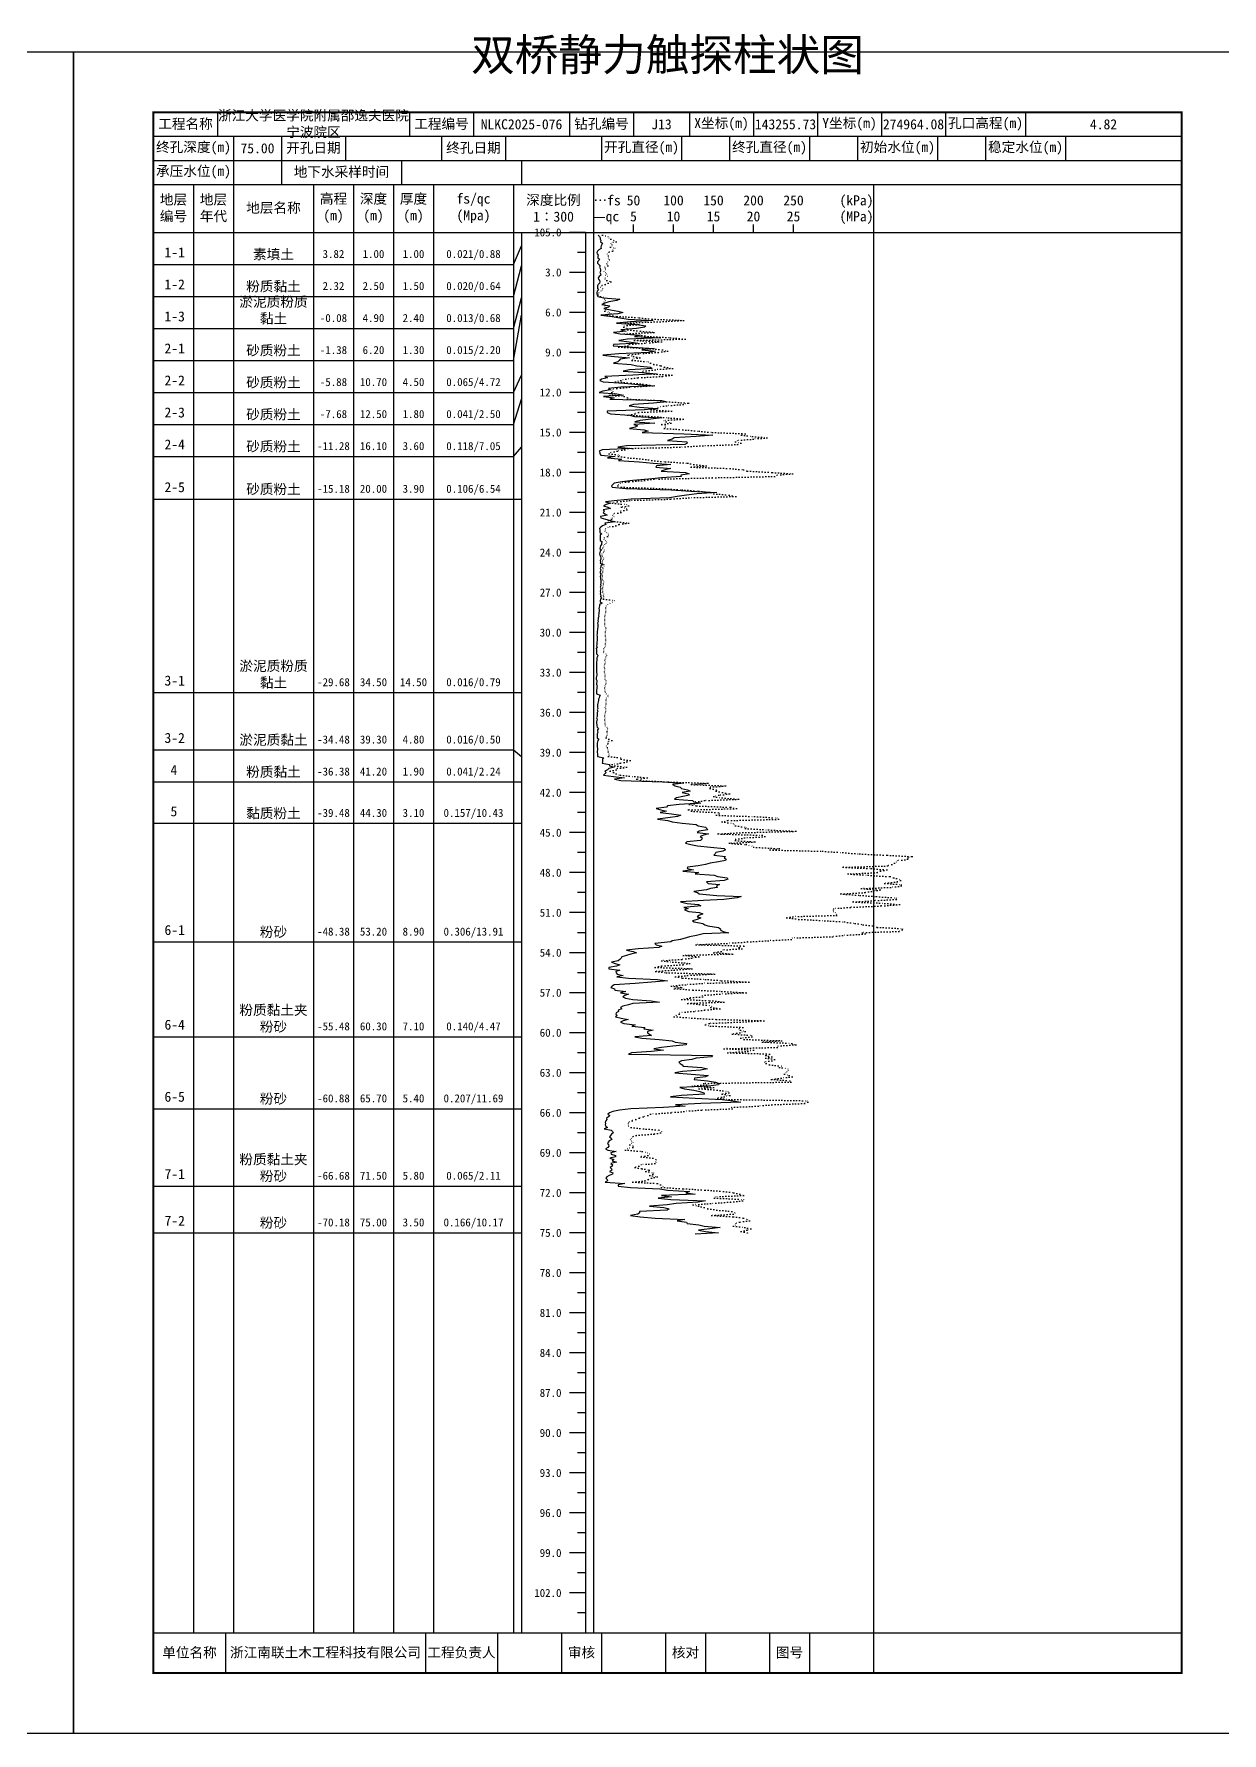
# Model space of a CAD drawing. Extents: x 297 to 65340, y 0 to 425.
# Drawn here: x 3851.1 to 4148.1, y 0 to 424.6 of the extents above; entities that cross this region are included whole.
import ezdxf
from ezdxf.enums import TextEntityAlignment as Align

# ---------------------------------------------------------------- set-up
doc = ezdxf.new("R2010")
doc.units = 0
doc.linetypes.add('DOT', pattern=[6.35, 0, -6.35])
doc.layers.add('FRAME', color=7, linetype='CONTINUOUS')
doc.layers.add('STRATUM', color=7, linetype='CONTINUOUS')
doc.styles.add('ST', font='')
doc.styles.get('ST').set_extended_font_data('SimSun')

msp = doc.modelspace()

# ---------------------------------------------------------------- linework, layer by layer
at = {"layer": 'FRAME', "color": 245, "linetype": 'Continuous'}
for points in [[(3564, 0), (3861, 0), (3861, 420), (3564, 420)], [(3861, 0), (4158, 0), (4158, 420), (3861, 420)]]:
    msp.add_lwpolyline(points, close=True, dxfattribs=at)
at = {"layer": 'FRAME', "linetype": 'Continuous', "const_width": 0.5}
msp.add_lwpolyline([(3881, 15), (4138, 15), (4138, 405), (3881, 405)], close=True, dxfattribs=at)
at = {"layer": 'FRAME', "color": 0, "linetype": 'Continuous'}
for points in [[(3897, 405), (3897, 399)], [(3945, 405), (3945, 399)], [(3961, 405), (3961, 399)], [(3985, 405), (3985, 399)], [(4001, 405), (4001, 399)], [(4015, 405), (4015, 399)], [(4031, 405), (4031, 399)], [(4047, 405), (4047, 399)], [(4063, 405), (4063, 399)], [(4079, 405), (4079, 399)], [(4099, 405), (4099, 399)], [(4138, 405), (4138, 399)], [(3881, 399), (4138, 399)], [(3901, 399), (3901, 393)], [(3913, 399), (3913, 393)], [(3929, 399), (3929, 393)], [(3953, 399), (3953, 393)], [(3969, 399), (3969, 393)], [(3993, 399), (3993, 393)], [(4013, 399), (4013, 393)], [(4025, 399), (4025, 393)], [(4045, 399), (4045, 393)], [(4057, 399), (4057, 393)], [(4077, 399), (4077, 393)], [(4089, 399), (4089, 393)], [(4109, 399), (4109, 393)], [(4138, 399), (4138, 393)], [(3881, 393), (4138, 393)], [(3901, 393), (3901, 387)], [(3913, 393), (3913, 387)], [(3943, 393), (3943, 387)], [(3973, 393), (3973, 387)], [(3881, 387), (4138, 387)], [(3891, 387), (3891, 25)], [(3901, 387), (3901, 25)], [(3921, 387), (3921, 25)], [(3931, 387), (3931, 25)], [(3941, 387), (3941, 25)], [(3951, 387), (3951, 25)], [(3971, 387), (3971, 25)], [(3991, 387), (3991, 25)], [(4061, 387), (4061, 25)], [(3881, 375), (4138, 375)], [(3973, 375), (3973, 25)], [(3989, 375), (3989, 25)], [(4001, 375), (4001, 377)], [(4011, 375), (4011, 377)], [(4021, 375), (4021, 377)], [(4031, 375), (4031, 377)], [(4041, 375), (4041, 377)], [(3881, 25), (4138, 25)], [(3899, 25), (3899, 15)], [(3949, 25), (3949, 15)], [(3967, 25), (3967, 15)], [(3983, 25), (3983, 15)], [(3993, 25), (3993, 15)], [(4009, 25), (4009, 15)], [(4019, 25), (4019, 15)], [(4035, 25), (4035, 15)], [(4045, 25), (4045, 15)], [(4061, 25), (4061, 15)]]:
    msp.add_lwpolyline(points, dxfattribs=at)
at = {"layer": 'STRATUM', "linetype": 'Continuous'}
for points in [[(3989, 375), (3985, 375)], [(3992.18, 374.33), (3992.5, 374), (3992.68, 373.67), (3992.7, 373.33), (3992.8, 373), (3992.74, 372.67), (3993.24, 372.33), (3993.06, 372), (3992.88, 371.67), (3992.84, 371.33), (3992.94, 371), (3992.34, 370.67), (3992.02, 370.33), (3991.86, 370), (3991.92, 369.67), (3992.2, 369.33), (3992.06, 369), (3992.12, 368.67), (3992.54, 368.33), (3992.36, 368), (3991.96, 367.67), (3992.04, 367.33), (3992.36, 367), (3992.68, 366.67), (3992.54, 366.33), (3992.68, 366), (3992.74, 365.67), (3992.76, 365.33), (3992.6, 365), (3992.76, 364.67), (3992.8, 364.33), (3992.42, 364), (3992.14, 363.67), (3992.26, 363.33), (3992.52, 363), (3992.6, 362.67), (3992.52, 362.33), (3992.14, 362), (3992, 361.67), (3991.98, 361.33), (3991.98, 361), (3992.22, 360.67), (3991.92, 360.33), (3991.86, 360), (3991.82, 359.67), (3991.9, 359.33), (3992.1, 359), (3993.52, 358.67), (3997.6, 358.33), (3996.8, 358), (3994.8, 357.67), (3993.86, 357.33), (3993.06, 357), (3995.08, 356.67), (3994.76, 356.33), (3993.62, 356), (3995.24, 355.67), (3997.1, 355.33), (3998.36, 355), (3997.08, 354.67), (3992.8, 354.33), (3995.7, 354), (3997.6, 353.67), (3999.66, 353.33), (4005.88, 353), (4000.22, 352.67), (3996.74, 352.33), (4001.78, 352), (4004.08, 351.67), (4003.76, 351.33), (4001.78, 351), (3997.82, 350.67), (3999.16, 350.33), (3996.02, 350), (3997.68, 349.67), (4002.76, 349.33), (4001.26, 349), (4007.86, 348.67), (3999.52, 348.33), (3997.3, 348), (3999.9, 347.67), (4002.06, 347.33), (3995.98, 347), (3995.92, 346.67), (4000.68, 346.33), (4006.28, 346), (4003.12, 345.67), (4006.46, 345.33), (4004.72, 345), (3997.34, 344.67), (3993.34, 344.33), (3996.22, 344), (3999.96, 343.67), (3997.68, 343.33), (3997.44, 343), (3997.06, 342.67), (3996.04, 342.33), (4000.44, 342), (4001.84, 341.67), (4005.26, 341.33), (4005.64, 341), (4000.02, 340.67), (3998.38, 340.33), (4003.5, 340), (4006.7, 339.67), (4000.8, 339.33), (3993.86, 339), (3994.46, 338.67), (3992.98, 338.33), (3992.58, 338), (3993.42, 337.67), (3998.64, 337.33), (4002.22, 337), (4006.34, 336.67), (3997.82, 336.33), (3994.74, 336), (3995.28, 335.67), (3993.36, 335.33), (3992.38, 335), (3996.82, 334.67), (3998.48, 334.33), (3993.48, 334), (3996.2, 333.67), (3995.08, 333.33), (4008.06, 333), (4009.42, 332.67), (4005.98, 332.33), (4000.96, 332), (3999.94, 331.67), (4002.48, 331.33), (4006.88, 331), (4003.74, 330.67), (3994.4, 330.33), (3994.44, 330), (3995.28, 329.67), (3999.98, 329.33), (4001.26, 329), (4008.06, 328.67), (4005.3, 328.33), (4002.64, 328), (4001.36, 327.67), (4006.3, 327.33), (4001.12, 327), (4002, 326.67), (4001.44, 326.33), (3999.98, 326), (4003.68, 325.67), (4004.64, 325.33), (4003.18, 325), (4013.58, 324.67), (4020.86, 324.33), (4016.68, 324), (4011.14, 323.67), (4010.7, 323.33), (4009.46, 323), (4014.34, 322.67), (4014.42, 322.33), (4013.8, 322), (3999.24, 321.67), (3997.06, 321.33), (4000.56, 321), (3993.16, 320.67), (3992.44, 320.33), (3992.62, 320), (3992.62, 319.67), (3992.82, 319.33), (3996.4, 319), (3994.54, 318.67), (3998.02, 318.33), (3997.22, 318), (4002.42, 317.67), (4005.9, 317.33), (4010.3, 317), (4006.76, 316.67), (4006.6, 316.33), (4010.34, 316), (4008.92, 315.67), (4007.94, 315.33), (4013.98, 315), (4014.92, 314.67), (4012.86, 314.33), (4012.88, 314), (4008.04, 313.67), (4004.76, 313.33), (4000.8, 313), (3998.14, 312.67), (3996.14, 312.33), (3995.86, 312), (3995.5, 311.67), (3995.66, 311.33), (3999.06, 311), (4010.42, 310.67), (4015.34, 310.33), (4021.84, 310), (4016.8, 309.67), (4014.24, 309.33), (4011.88, 309), (4009.98, 308.67), (4000.42, 308.33), (3996.92, 308), (3994.04, 307.67), (3995.28, 307.33), (3994.2, 307), (3993.54, 306.67), (3994.62, 306.33), (3995.22, 306), (3993.38, 305.67), (3993.76, 305.33), (3993.38, 305), (3993.84, 304.67), (3994.4, 304.33), (3992.72, 304), (3992.86, 303.67), (3994.04, 303.33), (3995.28, 303), (3996.38, 302.67), (3993.82, 302.33), (3994.08, 302), (3993.28, 301.67), (3992.82, 301.33), (3992.52, 301), (3992.58, 300.67), (3992.58, 300.33), (3992.56, 300), (3993.1, 299.67), (3992.68, 299.33), (3992.7, 299), (3992.7, 298.67), (3992.7, 298.33), (3992.64, 298), (3993.18, 297.67), (3993.02, 297.33), (3992.96, 297), (3992.72, 296.67), (3992.68, 296.33), (3992.6, 296), (3992.98, 295.67), (3992.7, 295.33), (3992.58, 295), (3992.54, 294.67), (3992.58, 294.33), (3992.72, 294), (3992.84, 293.67), (3992.8, 293.33), (3992.7, 293), (3992.72, 292.67), (3992.66, 292.33), (3993.32, 292), (3992.8, 291.67), (3992.8, 291.33), (3992.68, 291), (3992.86, 290.67), (3992.74, 290.33), (3992.62, 290), (3992.82, 289.67), (3992.76, 289.33), (3992.7, 289), (3992.78, 288.67), (3992.76, 288.33), (3992.82, 288), (3992.86, 287.67), (3992.8, 287.33), (3992.74, 287), (3992.82, 286.67), (3992.68, 286.33), (3992.84, 286), (3992.76, 285.67), (3992.68, 285.33), (3992.78, 285), (3992.68, 284.67), (3992.8, 284.33), (3992.72, 284), (3993, 283.67), (3992.74, 283.33), (3992.68, 283), (3992.68, 282.67), (3993.14, 282.33), (3992.5, 282), (3992.52, 281.67), (3992.44, 281.33), (3992.36, 281), (3992.42, 280.67), (3992.44, 280.33), (3992.36, 280), (3992.32, 279.67), (3992.26, 279.33), (3992.36, 279), (3992.18, 278.67), (3992.18, 278.33), (3992.12, 278), (3992.14, 277.67), (3991.98, 277.33), (3992.06, 277), (3992.06, 276.67), (3992.08, 276.33), (3992, 276), (3991.96, 275.67), (3991.94, 275.33), (3991.94, 275), (3991.88, 274.67), (3991.86, 274.33), (3991.9, 274), (3991.92, 273.67), (3991.88, 273.33), (3991.88, 273), (3991.82, 272.67), (3991.82, 272.33), (3991.86, 272), (3991.78, 271.67), (3991.9, 271.33), (3991.64, 271), (3991.72, 270.67), (3991.78, 270.33), (3991.76, 270), (3991.72, 269.67), (3992.06, 269.33), (3992.02, 269), (3991.8, 268.67), (3991.82, 268.33), (3991.84, 268), (3991.74, 267.67), (3991.74, 267.33), (3991.78, 267), (3991.72, 266.67), (3991.74, 266.33), (3991.76, 266), (3991.74, 265.67), (3991.72, 265.33), (3991.72, 265), (3991.8, 264.67), (3991.82, 264.33), (3991.76, 264), (3991.66, 263.67), (3991.7, 263.33), (3991.86, 263), (3991.82, 262.67), (3991.74, 262.33), (3991.78, 262), (3991.88, 261.67), (3991.82, 261.33), (3991.86, 261), (3991.76, 260.67), (3991.74, 260.33), (3991.72, 260), (3991.78, 259.67), (3992.7, 259.33), (3992.46, 259), (3992.42, 258.67), (3992.24, 258.33), (3992.24, 258), (3992.16, 257.67), (3992.08, 257.33), (3992.04, 257), (3992.04, 256.67), (3992.04, 256.33), (3992.06, 256), (3991.88, 255.67), (3992.06, 255.33), (3991.88, 255), (3991.88, 254.67), (3991.94, 254.33), (3991.88, 254), (3991.76, 253.67), (3991.88, 253.33), (3991.84, 253), (3991.78, 252.67), (3991.78, 252.33), (3991.82, 252), (3991.82, 251.67), (3991.88, 251.33), (3992.22, 251), (3991.96, 250.67), (3992.02, 250.33), (3992.1, 250), (3991.92, 249.67), (3991.9, 249.33), (3991.9, 249), (3991.9, 248.67), (3992.36, 248.33), (3992.1, 248), (3992.04, 247.67), (3991.88, 247.33), (3991.92, 247), (3991.92, 246.67), (3991.92, 246.33), (3992.04, 246), (3991.98, 245.67), (3991.92, 245.33), (3991.94, 245), (3991.98, 244.67), (3991.98, 244.33), (3992, 244), (3993.58, 243.67), (3993.24, 243.33), (3993.22, 243), (3993.22, 242.67), (3993.18, 242.33), (3994.98, 242), (3995, 241.67), (3996.2, 241.33), (3994.84, 241), (3994.52, 240.67), (3993.8, 240.33), (3994.14, 240), (3993.82, 239.67), (3993.52, 239.33), (3995.96, 239), (3998.74, 238.67), (3996.28, 238.33), (3997.84, 238), (4008.22, 237.67), (4013.6, 237.33), (4010.78, 237), (4011.36, 236.67), (4012.64, 236.33), (4013, 236), (4014.46, 235.67), (4015.2, 235.33), (4013.2, 235), (4014.7, 234.67), (4014.98, 234.33), (4013.34, 234), (4011.72, 233.67), (4011.22, 233.33), (4015.74, 233), (4016.08, 232.67), (4017.84, 232.33), (4012.42, 232), (4009.46, 231.67), (4009.26, 231.33), (4006.7, 231), (4007.84, 230.67), (4009.28, 230.33), (4007.66, 230), (4010.54, 229.67), (4012.84, 229.33), (4011.96, 229), (4009.56, 228.67), (4007.02, 228.33), (4009.62, 228), (4010.64, 227.67), (4013.2, 227.33), (4016.7, 227), (4017.16, 226.67), (4019, 226.33), (4019.3, 226), (4019.52, 225.67), (4017.38, 225.33), (4016.92, 225), (4019.78, 224.67), (4018.5, 224.33), (4017.68, 224), (4018.2, 223.67), (4018.12, 223.33), (4017.74, 223), (4014.32, 222.67), (4013.96, 222.33), (4015.3, 222), (4017, 221.67), (4020.22, 221.33), (4023.7, 221), (4024, 220.67), (4023.36, 220.33), (4021.58, 220), (4021.4, 219.67), (4021.1, 219.33), (4023.96, 219), (4023.68, 218.67), (4024.2, 218.33), (4024, 218), (4022.22, 217.67), (4020.14, 217.33), (4018.96, 217), (4017.14, 216.67), (4014.54, 216.33), (4014.38, 216), (4016.04, 215.67), (4013.3, 215.33), (4017.24, 215), (4016.44, 214.67), (4021.16, 214.33), (4022.08, 214), (4024.44, 213.67), (4024.56, 213.33), (4023.7, 213), (4019.28, 212.67), (4019.64, 212.33), (4022.46, 212), (4021.78, 211.67), (4021.94, 211.33), (4020.28, 211), (4019.22, 210.67), (4016.12, 210.33), (4016.96, 210), (4017.42, 209.67), (4021.84, 209.33), (4027.94, 209), (4026.92, 208.67), (4023.6, 208.33), (4018.52, 208), (4012.78, 207.67), (4014.38, 207.33), (4017.26, 207), (4017.86, 206.67), (4013.58, 206.33), (4014.64, 206), (4013.72, 205.67), (4014.82, 205.33), (4017.42, 205), (4018.3, 204.67), (4017.32, 204.33), (4016.88, 204), (4017.8, 203.67), (4016.9, 203.33), (4015.74, 203), (4016.18, 202.67), (4018.32, 202.33), (4018.82, 202), (4019.6, 201.67), (4022.22, 201.33), (4022.78, 201), (4022.7, 200.67), (4023.42, 200.33), (4024.82, 200), (4018.44, 199.67), (4016.76, 199.33), (4014.98, 199), (4014.2, 198.67), (4012.76, 198.33), (4010.68, 198), (4010.3, 197.67), (4006.32, 197.33), (4006.64, 197), (4008.08, 196.67), (4007.3, 196.33), (4002.14, 196), (3999.28, 195.67), (4000.94, 195.33), (4001.74, 195), (4000.32, 194.67), (3999.26, 194.33), (3998.06, 194), (3997.88, 193.67), (3997.6, 193.33), (3997.18, 193), (3995.48, 192.67), (3996.42, 192.33), (3997.58, 192), (3996.76, 191.67), (3994.86, 191.33), (3994.82, 191), (3997.62, 190.67), (3996.62, 190.33), (3996.68, 190), (3996.92, 189.67), (3998.44, 189.33), (3996.84, 189), (3999.76, 188.67), (4006.98, 188.33), (4009.46, 188), (4005.5, 187.67), (4001.44, 187.33), (3996.16, 187), (3995.66, 186.67), (3995.32, 186.33), (3996.24, 186), (3996.3, 185.67), (3999.12, 185.33), (3997.72, 185), (3999.72, 184.67), (3998.82, 184.33), (3998.36, 184), (3999.02, 183.67), (4000.84, 183.33), (4005.4, 183), (4007.5, 182.67), (4000.8, 182.33), (3999.74, 182), (3998.34, 181.67), (3997.78, 181.33), (3998.06, 181), (3997.2, 180.67), (3997.28, 180.33), (3996.66, 180), (3996.6, 179.67), (3996.88, 179.33), (3996.48, 179), (3997.88, 178.67), (3999.64, 178.33), (3998.44, 178), (3997.74, 177.67), (3998.6, 177.33), (4001.42, 177), (4000.62, 176.67), (4003.8, 176.33), (4003.62, 176), (4005.9, 175.67), (4004.46, 175.33), (4004.5, 175), (4005.04, 174.67), (4005.46, 174.33), (4001.36, 174), (4003.08, 173.67), (4007.38, 173.33), (4010.68, 173), (4011.44, 172.67), (4014.22, 172.33), (4014.18, 172), (4010.86, 171.67), (4007.96, 171.33), (4006.06, 171), (4008.46, 170.67), (4005.48, 170.33), (4000.54, 170), (3999.72, 169.67), (4020.78, 169.33), (4020.5, 169), (4016.7, 168.67), (4015.58, 168.33), (4013.04, 168), (4012.34, 167.67), (4012.7, 167.33), (4013.14, 167), (4013.44, 166.67), (4018.06, 166.33), (4019.52, 166), (4017.78, 165.67), (4013.24, 165.33), (4011.32, 165), (4015.42, 164.67), (4019.7, 164.33), (4018.98, 164), (4016.28, 163.67), (4016.16, 163.33), (4019.48, 163), (4021.5, 162.67), (4022.4, 162.33), (4022.26, 162), (4019.74, 161.67), (4012.6, 161.33), (4013.74, 161), (4016.12, 160.67), (4017.58, 160.33), (4018.62, 160), (4018.76, 159.67), (4013, 159.33), (4010.22, 159), (4016.44, 158.67), (4023.16, 158.33), (4025.92, 158), (4027.86, 157.67), (4017.8, 157.33), (4011.46, 157), (4013.9, 156.67), (4008.54, 156.33), (4000.34, 156), (3997.52, 155.67), (3995.82, 155.33), (3995, 155), (3994.6, 154.67), (3995.06, 154.33), (3994.76, 154), (3994.24, 153.67), (3994.3, 153.33), (3994.1, 153), (3993.9, 152.67), (3993.96, 152.33), (3993.92, 152), (3994.08, 151.67), (3994.54, 151.33), (3993.68, 151), (3995.42, 150.67), (3995.76, 150.33), (3995.94, 150), (3995.48, 149.67), (3995.28, 149.33), (3995.04, 149), (3995.44, 148.67), (3995.6, 148.33), (3994.88, 148), (3994.64, 147.67), (3994.46, 147.33), (3994.72, 147), (3994.8, 146.67), (3994.56, 146.33), (3994, 146), (3994.56, 145.67), (3996.7, 145.33), (3995.32, 145), (3995.44, 144.67), (3996.52, 144.33), (3996.52, 144), (3995.08, 143.67), (3996.06, 143.33), (3995.66, 143), (3996.72, 142.67), (3995.34, 142.33), (3995.76, 142), (3995.64, 141.67), (3995.14, 141.33), (3995.54, 141), (3995.62, 140.67), (3994.96, 140.33), (3995.84, 140), (3995.78, 139.67), (3994.94, 139.33), (3994.3, 139), (3994.06, 138.67), (3994.42, 138.33), (3994.46, 138), (3993.88, 137.67), (3998.82, 137.33), (3997.14, 137), (3997.2, 136.67), (4000.26, 136.33), (4007.6, 136), (4009.52, 135.67), (4014.98, 135.33), (4014.1, 135), (4016.38, 134.67), (4008.04, 134.33), (4010.54, 134), (4007.14, 133.67), (4010.32, 133.33), (4019, 133), (4017.14, 132.67), (4011.64, 132.33), (4009.38, 132), (4005, 131.67), (4008.62, 131.33), (4009.94, 131), (4009.4, 130.67), (4002.48, 130.33), (4002.52, 130), (4002.12, 129.67), (4000.22, 129.33), (4002.64, 129), (4006.44, 128.67), (4013.86, 128.33), (4011.9, 128), (4014.22, 127.67), (4014.44, 127.33), (4017.34, 127), (4018.68, 126.67), (4022.64, 126.33), (4020.06, 126), (4017.24, 125.67), (4019.04, 125.33), (4022.24, 125), (4016.38, 124.67)], [(3971, 367), (3973, 371.67)], [(3989, 370), (3987, 370)], [(3881, 367), (3891, 367)], [(3891, 367), (3901, 367)], [(3901, 367), (3921, 367)], [(3921, 367), (3931, 367)], [(3931, 367), (3941, 367)], [(3941, 367), (3951, 367)], [(3951, 367), (3971, 367)], [(3971, 359), (3973, 366.67)], [(3989, 365), (3985, 365)], [(3881, 359), (3891, 359)], [(3891, 359), (3901, 359)], [(3901, 359), (3921, 359)], [(3921, 359), (3931, 359)], [(3931, 359), (3941, 359)], [(3941, 359), (3951, 359)], [(3951, 359), (3971, 359)], [(3971, 351), (3973, 358.67)], [(3989, 360), (3987, 360)], [(3971, 343), (3973, 354.33)], [(3989, 355), (3985, 355)], [(3881, 351), (3891, 351)], [(3891, 351), (3901, 351)], [(3901, 351), (3921, 351)], [(3921, 351), (3931, 351)], [(3931, 351), (3941, 351)], [(3941, 351), (3951, 351)], [(3951, 351), (3971, 351)], [(3989, 350), (3987, 350)], [(3989, 345), (3985, 345)], [(3881, 343), (3891, 343)], [(3891, 343), (3901, 343)], [(3901, 343), (3921, 343)], [(3921, 343), (3931, 343)], [(3931, 343), (3941, 343)], [(3941, 343), (3951, 343)], [(3951, 343), (3971, 343)], [(3989, 340), (3987, 340)], [(3971, 335), (3973, 339.33)], [(3881, 335), (3891, 335)], [(3891, 335), (3901, 335)], [(3901, 335), (3921, 335)], [(3921, 335), (3931, 335)], [(3931, 335), (3941, 335)], [(3941, 335), (3951, 335)], [(3951, 335), (3971, 335)], [(3971, 327), (3973, 333.33)], [(3989, 335), (3985, 335)], [(3881, 327), (3891, 327)], [(3891, 327), (3901, 327)], [(3901, 327), (3921, 327)], [(3921, 327), (3931, 327)], [(3931, 327), (3941, 327)], [(3941, 327), (3951, 327)], [(3951, 327), (3971, 327)], [(3989, 330), (3987, 330)], [(3989, 325), (3985, 325)], [(3881, 319), (3891, 319)], [(3891, 319), (3901, 319)], [(3901, 319), (3921, 319)], [(3921, 319), (3931, 319)], [(3931, 319), (3941, 319)], [(3941, 319), (3951, 319)], [(3951, 319), (3971, 319)], [(3971, 319), (3973, 321.33)], [(3989, 320), (3987, 320)], [(3989, 315), (3985, 315)], [(3989, 310), (3987, 310)], [(3881, 308.33), (3891, 308.33)], [(3891, 308.33), (3901, 308.33)], [(3901, 308.33), (3921, 308.33)], [(3921, 308.33), (3931, 308.33)], [(3931, 308.33), (3941, 308.33)], [(3941, 308.33), (3951, 308.33)], [(3951, 308.33), (3971, 308.33)], [(3971, 308.33), (3973, 308.33)], [(3989, 305), (3985, 305)], [(3989, 300), (3987, 300)], [(3989, 295), (3985, 295)], [(3989, 290), (3987, 290)], [(3989, 285), (3985, 285)], [(3989, 280), (3987, 280)], [(3989, 275), (3985, 275)], [(3989, 270), (3987, 270)], [(3989, 265), (3985, 265)], [(3881, 260), (3891, 260)], [(3891, 260), (3901, 260)], [(3901, 260), (3921, 260)], [(3921, 260), (3931, 260)], [(3931, 260), (3941, 260)], [(3941, 260), (3951, 260)], [(3951, 260), (3971, 260)], [(3971, 260), (3973, 260)], [(3989, 260), (3987, 260)], [(3989, 255), (3985, 255)], [(3989, 250), (3987, 250)], [(3881, 245.67), (3891, 245.67)], [(3891, 245.67), (3901, 245.67)], [(3901, 245.67), (3921, 245.67)], [(3921, 245.67), (3931, 245.67)], [(3931, 245.67), (3941, 245.67)], [(3941, 245.67), (3951, 245.67)], [(3951, 245.67), (3971, 245.67)], [(3971, 245.67), (3973, 244)], [(3989, 245), (3985, 245)], [(3989, 240), (3987, 240)], [(3881, 237.67), (3891, 237.67)], [(3891, 237.67), (3901, 237.67)], [(3901, 237.67), (3921, 237.67)], [(3921, 237.67), (3931, 237.67)], [(3931, 237.67), (3941, 237.67)], [(3941, 237.67), (3951, 237.67)], [(3951, 237.67), (3971, 237.67)], [(3971, 237.67), (3973, 237.67)], [(3989, 235), (3985, 235)], [(3989, 230), (3987, 230)], [(3881, 227.33), (3891, 227.33)], [(3891, 227.33), (3901, 227.33)], [(3901, 227.33), (3921, 227.33)], [(3921, 227.33), (3931, 227.33)], [(3931, 227.33), (3941, 227.33)], [(3941, 227.33), (3951, 227.33)], [(3951, 227.33), (3971, 227.33)], [(3971, 227.33), (3973, 227.33)], [(3989, 225), (3985, 225)], [(3989, 220), (3987, 220)], [(3989, 215), (3985, 215)], [(3989, 210), (3987, 210)], [(3989, 205), (3985, 205)], [(3989, 200), (3987, 200)], [(3881, 197.67), (3891, 197.67)], [(3891, 197.67), (3901, 197.67)], [(3901, 197.67), (3921, 197.67)], [(3921, 197.67), (3931, 197.67)], [(3931, 197.67), (3941, 197.67)], [(3941, 197.67), (3951, 197.67)], [(3951, 197.67), (3971, 197.67)], [(3971, 197.67), (3973, 197.67)], [(3989, 195), (3985, 195)], [(3989, 190), (3987, 190)], [(3989, 185), (3985, 185)], [(3989, 180), (3987, 180)], [(3989, 175), (3985, 175)], [(3881, 174), (3891, 174)], [(3891, 174), (3901, 174)], [(3901, 174), (3921, 174)], [(3921, 174), (3931, 174)], [(3931, 174), (3941, 174)], [(3941, 174), (3951, 174)], [(3951, 174), (3971, 174)], [(3971, 174), (3973, 174)], [(3989, 170), (3987, 170)], [(3989, 165), (3985, 165)], [(3989, 160), (3987, 160)], [(3881, 156), (3891, 156)], [(3891, 156), (3901, 156)], [(3901, 156), (3921, 156)], [(3921, 156), (3931, 156)], [(3931, 156), (3941, 156)], [(3941, 156), (3951, 156)], [(3951, 156), (3971, 156)], [(3971, 156), (3973, 156)], [(3989, 155), (3985, 155)], [(3989, 150), (3987, 150)], [(3989, 145), (3985, 145)], [(3881, 136.67), (3891, 136.67)], [(3891, 136.67), (3901, 136.67)], [(3901, 136.67), (3921, 136.67)], [(3921, 136.67), (3931, 136.67)], [(3931, 136.67), (3941, 136.67)], [(3941, 136.67), (3951, 136.67)], [(3951, 136.67), (3971, 136.67)], [(3971, 136.67), (3973, 136.67)], [(3989, 140), (3987, 140)], [(3989, 135), (3985, 135)], [(3989, 130), (3987, 130)], [(3881, 125), (3891, 125)], [(3891, 125), (3901, 125)], [(3901, 125), (3921, 125)], [(3921, 125), (3931, 125)], [(3931, 125), (3941, 125)], [(3941, 125), (3951, 125)], [(3951, 125), (3971, 125)], [(3971, 125), (3973, 125)], [(3989, 125), (3985, 125)], [(3989, 120), (3987, 120)], [(3989, 115), (3985, 115)], [(3989, 110), (3987, 110)], [(3989, 105), (3985, 105)], [(3989, 100), (3987, 100)], [(3989, 95), (3985, 95)], [(3989, 90), (3987, 90)], [(3989, 85), (3985, 85)], [(3989, 80), (3987, 80)], [(3989, 75), (3985, 75)], [(3989, 70), (3987, 70)], [(3989, 65), (3985, 65)], [(3989, 60), (3987, 60)], [(3989, 55), (3985, 55)], [(3989, 50), (3987, 50)], [(3989, 45), (3985, 45)], [(3989, 40), (3987, 40)], [(3989, 35), (3985, 35)], [(3989, 30), (3987, 30)]]:
    msp.add_lwpolyline(points, dxfattribs=at)
at = {"layer": 'STRATUM', "linetype": 'DOT', "ltscale": 0.1}
msp.add_lwpolyline([(3993.24, 374.33), (3994.56, 374), (3994.86, 373.67), (3995.36, 373.33), (3996.06, 373), (3996.68, 372.67), (3995.32, 372.33), (3995.56, 372), (3995.68, 371.67), (3995.28, 371.33), (3996.42, 371), (3995.88, 370.67), (3995.74, 370.33), (3994.82, 370), (3994.38, 369.67), (3994.64, 369.33), (3994.66, 369), (3994.7, 368.67), (3994.82, 368.33), (3994.96, 368), (3994.54, 367.67), (3994.24, 367.33), (3994.34, 367), (3994.58, 366.67), (3993.86, 366.33), (3993.9, 366), (3993.96, 365.67), (3993.6, 365.33), (3993.94, 365), (3994.32, 364.67), (3994.04, 364.33), (3994.52, 364), (3993.92, 363.67), (3993.86, 363.33), (3994.3, 363), (3995.34, 362.67), (3994.68, 362.33), (3993.9, 362), (3993.04, 361.67), (3992.72, 361.33), (3993.28, 361), (3993.2, 360.67), (3992.9, 360.33), (3992.44, 360), (3992.16, 359.67), (3992.2, 359.33), (3992.72, 359), (3994.06, 358.67), (3993.78, 358.33), (3993.98, 358), (3993.62, 357.67), (3993.42, 357.33), (3993.6, 357), (3993.82, 356.67), (3994.14, 356.33), (3994.32, 356), (3994.08, 355.67), (3993.86, 355.33), (3995, 355), (3995.44, 354.67), (3993.66, 354.33), (3996.92, 354), (4002.54, 353.67), (4005.68, 353.33), (4013.54, 353), (4007.64, 352.67), (3998.98, 352.33), (4002.36, 352), (3998.68, 351.67), (3998.58, 351.33), (3999.44, 351), (3999.62, 350.67), (4002.78, 350.33), (4006.06, 350), (3998.76, 349.67), (4002.34, 349.33), (4004.64, 349), (4010.24, 348.67), (4013.88, 348.33), (4001.24, 348), (4008.02, 347.67), (4003.8, 347.33), (3999.94, 347), (3999.62, 346.67), (3997.36, 346.33), (4004.42, 346), (4008.26, 345.67), (4009.5, 345.33), (4007.14, 345), (4002.22, 344.67), (3999.7, 344.33), (4001, 344), (4002.62, 343.67), (4000.72, 343.33), (4000.66, 343), (4004.74, 342.67), (4005.22, 342.33), (4006.08, 342), (4007.92, 341.67), (4008.74, 341.33), (4010.72, 341), (4006.4, 340.67), (4003.26, 340.33), (4003.44, 340), (4004.7, 339.67), (4010.62, 339.33), (4008.2, 339), (4002, 338.67), (3999.12, 338.33), (3997.86, 338), (3996.5, 337.67), (4000.44, 337.33), (4004.28, 337), (4005.74, 336.67), (3999.96, 336.33), (3996.82, 336), (3995.62, 335.67), (3995.86, 335.33), (3995.56, 335), (3996.42, 334.67), (3995.12, 334.33), (3998.68, 334), (3999.58, 333.67), (3999.5, 333.33), (4007.06, 333), (4009.28, 332.67), (4014.74, 332.33), (4013.44, 332), (4009.22, 331.67), (4007.14, 331.33), (4007.04, 331), (4005.38, 330.67), (4010.48, 330.33), (4002.22, 330), (4001.3, 329.67), (3999.62, 329.33), (4005.58, 329), (4009.72, 328.67), (4013.42, 328.33), (4008.6, 328), (4009.18, 327.67), (4010.34, 327.33), (4008.12, 327), (4008.96, 326.67), (4008.94, 326.33), (4008.76, 326), (4013.32, 325.67), (4017.38, 325.33), (4020.74, 325), (4028.9, 324.67), (4027.98, 324.33), (4030.78, 324), (4034.36, 323.67), (4030.94, 323.33), (4027.02, 323), (4026.46, 322.67), (4027.84, 322.33), (4027.04, 322), (4018.32, 321.67), (4012.56, 321.33), (3999.56, 321), (3998.8, 320.67), (3996.88, 320.33), (3995.34, 320), (3994.92, 319.67), (3997.44, 319.33), (3997.28, 319), (3999.64, 318.67), (4003.32, 318.33), (4005.62, 318), (4008.98, 317.67), (4014.56, 317.33), (4016.1, 317), (4019.2, 316.67), (4015.42, 316.33), (4025.16, 316), (4028.48, 315.67), (4029.52, 315.33), (4035.74, 315), (4040.72, 314.67), (4036.82, 314.33), (4036.26, 314), (4020.66, 313.67), (4006.06, 313.33), (4003.74, 313), (3999.76, 312.67), (3997.72, 312.33), (3997.24, 312), (3997.1, 311.67), (3997.96, 311.33), (4007.52, 311), (4013.14, 310.67), (4017.36, 310.33), (4020.68, 310), (4021.06, 309.67), (4024.94, 309.33), (4026.56, 309), (4014.86, 308.67), (4010.18, 308.33), (4000.04, 308), (3996.9, 307.67), (3995.76, 307.33), (3999.24, 307), (3999.76, 306.67), (3997.98, 306.33), (3999.28, 306), (3999.32, 305.67), (3997.74, 305.33), (3997.8, 305), (3996.04, 304.67), (3995.72, 304.33), (3996.2, 304), (3995.76, 303.67), (3995.5, 303.33), (3994.72, 303), (3997.02, 302.67), (3999.76, 302.33), (3997.34, 302), (3996.58, 301.67), (3994.68, 301.33), (3994.08, 301), (3993.92, 300.67), (3993.86, 300.33), (3994.22, 300), (3994.7, 299.67), (3994.72, 299.33), (3994.46, 299), (3993.68, 298.67), (3993.58, 298.33), (3993.94, 298), (3994.3, 297.67), (3994.12, 297.33), (3993.78, 297), (3993.56, 296.67), (3993.36, 296.33), (3993.26, 296), (3993.7, 295.67), (3993.62, 295.33), (3993.46, 295), (3993.1, 294.67), (3993.06, 294.33), (3993.14, 294), (3993.5, 293.67), (3993.42, 293.33), (3993.3, 293), (3993.2, 292.67), (3993.26, 292.33), (3993.6, 292), (3993.66, 291.67), (3993.24, 291.33), (3993.32, 291), (3993.34, 290.67), (3993.28, 290.33), (3993.24, 290), (3993.18, 289.67), (3993.14, 289.33), (3993.14, 289), (3993.14, 288.67), (3993.16, 288.33), (3993.3, 288), (3993.48, 287.67), (3993.44, 287.33), (3993.46, 287), (3993.36, 286.67), (3993.26, 286.33), (3993.3, 286), (3993.22, 285.67), (3993.26, 285.33), (3993.26, 285), (3993.54, 284.67), (3993.4, 284.33), (3993.46, 284), (3993.5, 283.67), (3993.5, 283.33), (3996.28, 283), (3995.74, 282.67), (3995.18, 282.33), (3994.54, 282), (3994.18, 281.67), (3993.98, 281.33), (3994.02, 281), (3994.04, 280.67), (3994.02, 280.33), (3993.98, 280), (3993.92, 279.67), (3993.86, 279.33), (3993.74, 279), (3993.74, 278.67), (3993.72, 278.33), (3993.72, 278), (3993.78, 277.67), (3993.74, 277.33), (3993.72, 277), (3993.72, 276.67), (3994, 276.33), (3994.06, 276), (3994, 275.67), (3993.94, 275.33), (3993.9, 275), (3993.88, 274.67), (3993.9, 274.33), (3993.9, 274), (3993.96, 273.67), (3993.98, 273.33), (3993.98, 273), (3994, 272.67), (3993.94, 272.33), (3993.92, 272), (3993.98, 271.67), (3993.82, 271.33), (3993.52, 271), (3993.52, 270.67), (3993.54, 270.33), (3993.54, 270), (3994.06, 269.67), (3994.28, 269.33), (3994.14, 269), (3994.06, 268.67), (3993.92, 268.33), (3993.72, 268), (3993.92, 267.67), (3993.82, 267.33), (3993.76, 267), (3993.7, 266.67), (3993.66, 266.33), (3993.78, 266), (3993.74, 265.67), (3993.68, 265.33), (3993.66, 265), (3993.86, 264.67), (3993.88, 264.33), (3993.82, 264), (3993.8, 263.67), (3993.8, 263.33), (3994.06, 263), (3994.12, 262.67), (3994.06, 262.33), (3994.06, 262), (3993.9, 261.67), (3993.72, 261.33), (3993.78, 261), (3993.84, 260.67), (3993.86, 260.33), (3993.9, 260), (3994.16, 259.67), (3994.62, 259.33), (3994.64, 259), (3994.22, 258.67), (3994.12, 258.33), (3994.12, 258), (3994.08, 257.67), (3994.08, 257.33), (3994.08, 257), (3994.02, 256.67), (3993.84, 256.33), (3993.98, 256), (3993.98, 255.67), (3994.04, 255.33), (3993.98, 255), (3993.84, 254.67), (3993.78, 254.33), (3993.78, 254), (3993.82, 253.67), (3993.78, 253.33), (3993.76, 253), (3993.8, 252.67), (3993.82, 252.33), (3993.86, 252), (3993.92, 251.67), (3994.36, 251.33), (3994.58, 251), (3994.44, 250.67), (3994.32, 250.33), (3994.3, 250), (3994.42, 249.67), (3994.34, 249.33), (3994.22, 249), (3994.18, 248.67), (3994.84, 248.33), (3995.58, 248), (3994.6, 247.67), (3994.6, 247.33), (3994.54, 247), (3994.16, 246.67), (3994.38, 246.33), (3994.44, 246), (3994.58, 245.67), (3994.62, 245.33), (3994.64, 245), (3994.86, 244.67), (3994.9, 244.33), (3994.76, 244), (3997.74, 243.67), (3997.94, 243.33), (4000.2, 243), (3999.36, 242.67), (3997.7, 242.33), (3995.7, 242), (3996.36, 241.67), (3999.24, 241.33), (3996.92, 241), (3996.66, 240.67), (3995.18, 240.33), (3996.04, 240), (3996.66, 239.67), (3997.76, 239.33), (4001.32, 239), (4004.38, 238.67), (4001.86, 238.33), (4002.74, 238), (4009.72, 237.67), (4019.62, 237.33), (4015.52, 237), (4023.96, 236.67), (4020.12, 236.33), (4020.18, 236), (4021.82, 235.67), (4021.66, 235.33), (4023.28, 235), (4024.98, 234.67), (4022.32, 234.33), (4021.06, 234), (4023.16, 233.67), (4027.26, 233.33), (4018.76, 233), (4016.36, 232.67), (4016.9, 232.33), (4015, 232), (4016.84, 231.67), (4025.3, 231.33), (4026.72, 231), (4014.72, 230.67), (4015.46, 230.33), (4022.24, 230), (4022.42, 229.67), (4021.74, 229.33), (4031.26, 229), (4036.8, 228.67), (4037.24, 228.33), (4024.52, 228), (4023.14, 227.67), (4025.9, 227.33), (4026.1, 227), (4026.52, 226.67), (4029.16, 226.33), (4028.96, 226), (4034.74, 225.67), (4041.58, 225.33), (4028.3, 225), (4022.18, 224.67), (4033.14, 224.33), (4033.86, 224), (4028.78, 223.67), (4026.52, 223.33), (4026.54, 223), (4031.34, 222.67), (4024.96, 222.33), (4029.14, 222), (4030.56, 221.67), (4031.04, 221.33), (4037.38, 221), (4035.2, 220.67), (4048.26, 220.33), (4053.36, 220), (4057.54, 219.67), (4064.48, 219.33), (4070.64, 219), (4069.58, 218.67), (4069.52, 218.33), (4066.96, 218), (4066.76, 217.67), (4066.24, 217.33), (4065.56, 217), (4064.52, 216.67), (4053.44, 216.33), (4060.46, 216), (4064.32, 215.67), (4062.78, 215.33), (4061.88, 215), (4054.7, 214.67), (4059.66, 214.33), (4065.18, 214), (4066.04, 213.67), (4067.48, 213.33), (4067.72, 213), (4066.94, 212.67), (4063.84, 212.33), (4067.9, 212), (4067.94, 211.67), (4065.24, 211.33), (4058, 211), (4062.66, 210.67), (4060.5, 210.33), (4058.86, 210), (4052.8, 209.67), (4057.66, 209.33), (4061.76, 209), (4066.68, 208.67), (4066.64, 208.33), (4061.16, 208), (4055.92, 207.67), (4063.86, 207.33), (4067.48, 207), (4062.8, 206.67), (4055.14, 206.33), (4051, 206), (4050.92, 205.67), (4050.92, 205.33), (4051.44, 205), (4051.68, 204.67), (4051.78, 204.33), (4040.86, 204), (4039.32, 203.67), (4042.36, 203.33), (4048.82, 203), (4053.78, 202.67), (4056.42, 202.33), (4058.42, 202), (4061, 201.67), (4061.98, 201.33), (4068.28, 201), (4068.2, 200.67), (4067.34, 200.33), (4058.22, 200), (4058.92, 199.67), (4053.22, 199.33), (4050.78, 199), (4040.72, 198.67), (4040.44, 198.33), (4034.7, 198), (4029.46, 197.67), (4024.36, 197.33), (4016.64, 197), (4028.56, 196.67), (4027.44, 196.33), (4028.12, 196), (4023.38, 195.67), (4022.88, 195.33), (4021.12, 195), (4025.74, 194.67), (4013.48, 194.33), (4017.34, 194), (4015.54, 193.67), (4012.96, 193.33), (4008.08, 193), (4010.86, 192.67), (4015.02, 192.33), (4013.34, 192), (4007.96, 191.67), (4006.42, 191.33), (4015.62, 191), (4011.2, 190.67), (4006.6, 190.33), (4009.22, 190), (4021.28, 189.67), (4014.54, 189.33), (4011.5, 189), (4013.36, 188.67), (4018.96, 188.33), (4023.1, 188), (4029.84, 187.67), (4018.2, 187.33), (4013.96, 187), (4010.48, 186.67), (4013.02, 186.33), (4011.26, 186), (4015.92, 185.67), (4023.1, 185.33), (4029.18, 185), (4022.6, 184.67), (4018.18, 184.33), (4018.22, 184), (4015.12, 183.67), (4013.12, 183.33), (4020.12, 183), (4023.56, 182.67), (4014.6, 182.33), (4018.44, 182), (4020.56, 181.67), (4020.32, 181.33), (4022.58, 181), (4018.72, 180.67), (4016.08, 180.33), (4012.56, 180), (4012.42, 179.67), (4011.66, 179.33), (4011.2, 179), (4015.58, 178.67), (4021.74, 178.33), (4033.54, 178), (4027.64, 177.67), (4019.88, 177.33), (4018.96, 177), (4020.22, 176.67), (4028.3, 176.33), (4027.36, 176), (4027.72, 175.67), (4028.88, 175.33), (4027.56, 175), (4025.78, 174.67), (4030.52, 174.33), (4030.58, 174), (4027.8, 173.67), (4028.64, 173.33), (4037.98, 173), (4033.22, 172.67), (4040.56, 172.33), (4041.54, 172), (4037.12, 171.67), (4036.88, 171.33), (4023.66, 171), (4030.98, 170.67), (4029.62, 170.33), (4024.62, 170), (4035.02, 169.67), (4034.04, 169.33), (4035.54, 169), (4034.04, 168.67), (4036.24, 168.33), (4035.58, 168), (4033.72, 167.67), (4034.14, 167.33), (4034.98, 167), (4038.02, 166.67), (4037.46, 166.33), (4039.58, 166), (4039.7, 165.67), (4039.42, 165.33), (4039.2, 165), (4038.72, 164.67), (4039.9, 164.33), (4040.68, 164), (4037.92, 163.67), (4035.52, 163.33), (4040.14, 163), (4040.36, 162.67), (4018.6, 162.33), (4019.26, 162), (4015.78, 161.67), (4021.04, 161.33), (4017.44, 161), (4021.9, 160.67), (4024.62, 160.33), (4024.84, 160), (4023.16, 159.67), (4025.08, 159.33), (4023.7, 159), (4022.08, 158.67), (4024.88, 158.33), (4044.36, 158), (4044.62, 157.67), (4043.74, 157.33), (4035.6, 157), (4032.16, 156.67), (4025.48, 156.33), (4025.66, 156), (4017.94, 155.67), (4013.62, 155.33), (4010.34, 155), (4005.24, 154.67), (4004.56, 154.33), (4003.38, 154), (4002.38, 153.67), (4001.56, 153.33), (4000.7, 153), (3999.82, 152.67), (3999.7, 152.33), (3999.64, 152), (3999.78, 151.67), (4000.42, 151.33), (4003.46, 151), (4007.46, 150.67), (4008.04, 150.33), (4007.74, 150), (4006.12, 149.67), (4001.64, 149.33), (4000.86, 149), (4000.48, 148.67), (4000.2, 148.33), (4000.42, 148), (4000.94, 147.67), (4000.62, 147.33), (4000.1, 147), (4000.96, 146.67), (4000.82, 146.33), (3999.6, 146), (3998.96, 145.67), (4003.18, 145.33), (4004.5, 145), (4005.02, 144.67), (4004.56, 144.33), (4002.88, 144), (4005.86, 143.67), (4006.6, 143.33), (4006.62, 143), (4006.68, 142.67), (4006.32, 142.33), (4002.96, 142), (4002.32, 141.67), (4001.42, 141.33), (4003.14, 141), (4004.9, 140.67), (4004.1, 140.33), (4006.02, 140), (4005.84, 139.67), (4005.06, 139.33), (4006.92, 139), (4005.48, 138.67), (4004.7, 138.33), (4003.86, 138), (4000.86, 137.67), (4007.04, 137.33), (4007.76, 137), (4008.44, 136.67), (4008, 136.33), (4013.52, 136), (4018.92, 135.67), (4023.5, 135.33), (4026.08, 135), (4027.62, 134.67), (4028.5, 134.33), (4021.44, 134), (4021.28, 133.67), (4028.52, 133.33), (4028.26, 133), (4025.24, 132.67), (4020.26, 132.33), (4015.9, 132), (4017.24, 131.67), (4018.7, 131.33), (4019.6, 131), (4021.86, 130.67), (4025.6, 130.33), (4026.38, 130), (4025.88, 129.67), (4020.56, 129.33), (4026.04, 129), (4028.46, 128.67), (4029.48, 128.33), (4029.96, 128), (4027.52, 127.67), (4026.48, 127.33), (4026.46, 127), (4026.02, 126.67), (4028.82, 126.33), (4030.34, 126), (4029.36, 125.67), (4027.92, 125.33), (4029.5, 125), (4029.5, 124.67)], dxfattribs=at)

# ---------------------------------------------------------------- texts
at = {"layer": 'FRAME', "style": 'ST'}
msp.add_text('双桥静力触探柱状图', height=8, dxfattribs=at).set_placement((4009.5, 413), align=Align.BOTTOM_CENTER)
for s, p in [('…fs', (3991, 383)), ('—qc', (3991, 379))]:
    msp.add_text(s, height=2.5, dxfattribs=at).set_placement(p, align=Align.MIDDLE_LEFT)
for s, p in [('50', (4001, 383)), ('100', (4011, 383)), ('150', (4021, 383)), ('200', (4031, 383)), ('250', (4041, 383)), ('5', (4001, 379)), ('10', (4011, 379)), ('15', (4021, 379)), ('20', (4031, 379)), ('25', (4041, 379))]:
    msp.add_text(s, height=2.5, dxfattribs=at).set_placement(p, align=Align.MIDDLE_CENTER)
for s, p in [('(kPa)', (4061, 383)), ('(MPa)', (4061, 379))]:
    msp.add_text(s, height=2.5, dxfattribs=at).set_placement(p, align=Align.MIDDLE_RIGHT)
at = {"layer": 'FRAME', "char_height": 2.5, "attachment_point": 5, "style": 'ST'}
for s, insert, width in [('工程名称', (3889, 402), 16), ('浙江大学医学院附属邵逸夫医院宁波院区', (3921, 402), 48), ('工程编号', (3953, 402), 16), ('钻孔编号', (3993, 402), 16), ('X坐标(m)', (4023, 402), 16), ('Y坐标(m)', (4055, 402), 16), ('孔口高程(m)', (4089, 402), 20), ('NLKC2025-076', (3973, 402), 24), ('J13', (4008, 402), 14), ('143255.73', (4039, 402), 16), ('274964.08', (4071, 402), 16), ('4.82', (4118.5, 402), 39), ('终孔深度(m)', (3891, 396), 20), ('75.00', (3907, 396), 12), ('开孔日期', (3921, 396), 16), ('终孔日期', (3961, 396), 16), ('开孔直径(m)', (4003, 396), 20), ('终孔直径(m)', (4035, 396), 20), ('初始水位(m)', (4067, 396), 20), ('稳定水位(m)', (4099, 396), 20), ('承压水位(m)', (3891, 390), 20), ('地下水采样时间', (3928, 390), 30), ('地层编号', (3886, 381), 10), ('地层年代', (3896, 381), 10), ('地层名称', (3911, 381), 20), ('高程\\P(m)', (3926, 381), 10), ('深度\\P(m)', (3936, 381), 10), ('厚度\\P(m)', (3946, 381), 10), ('fs/qc\\P(Mpa)', (3961, 381), 20), ('深度比例\\P1∶300', (3981, 381), 20), ('单位名称', (3890, 20), 18), ('浙江南联土木工程科技有限公司', (3924, 20), 50), ('工程负责人', (3958, 20), 18), ('审核', (3988, 20), 10), ('核对', (4014, 20), 10), ('图号', (4040, 20), 10)]:
    msp.add_mtext(s, dxfattribs=dict(at, insert=insert, width=width))
at = {"layer": 'STRATUM', "style": 'ST'}
for s, p in [('105.0', (3983, 375)), ('3.0', (3983, 365)), ('6.0', (3983, 355)), ('9.0', (3983, 345)), ('12.0', (3983, 335)), ('15.0', (3983, 325)), ('18.0', (3983, 315)), ('21.0', (3983, 305)), ('24.0', (3983, 295)), ('27.0', (3983, 285)), ('30.0', (3983, 275)), ('33.0', (3983, 265)), ('36.0', (3983, 255)), ('39.0', (3983, 245)), ('42.0', (3983, 235)), ('45.0', (3983, 225)), ('48.0', (3983, 215)), ('51.0', (3983, 205)), ('54.0', (3983, 195)), ('57.0', (3983, 185)), ('60.0', (3983, 175)), ('63.0', (3983, 165)), ('66.0', (3983, 155)), ('69.0', (3983, 145)), ('72.0', (3983, 135)), ('75.0', (3983, 125)), ('78.0', (3983, 115)), ('81.0', (3983, 105)), ('84.0', (3983, 95)), ('87.0', (3983, 85)), ('90.0', (3983, 75)), ('93.0', (3983, 65)), ('96.0', (3983, 55)), ('99.0', (3983, 45)), ('102.0', (3983, 35))]:
    msp.add_text(s, height=2, dxfattribs=at).set_placement(p, align=Align.MIDDLE_RIGHT)
for s, p in [('1-1', (3883.75, 370)), ('1-2', (3883.75, 362)), ('1-3', (3883.75, 354)), ('2-1', (3883.75, 346)), ('2-2', (3883.75, 338)), ('2-3', (3883.75, 330)), ('2-4', (3883.75, 322)), ('2-5', (3883.75, 311.33)), ('3-1', (3883.75, 263)), ('3-2', (3883.75, 248.67)), ('4', (3885.25, 240.67)), ('5', (3885.25, 230.33)), ('6-1', (3883.75, 200.67)), ('6-4', (3883.75, 177)), ('6-5', (3883.75, 159)), ('7-1', (3883.75, 139.67)), ('7-2', (3883.75, 128))]:
    msp.add_text(s, height=2.5, dxfattribs=at).set_placement(p, align=Align.MIDDLE_LEFT)
for s, p in [('3.82', (3926, 368)), ('1.00', (3936, 368)), ('1.00', (3946, 368)), ('0.021/0.88', (3961, 368)), ('2.32', (3926, 360)), ('2.50', (3936, 360)), ('1.50', (3946, 360)), ('0.020/0.64', (3961, 360)), ('-0.08', (3926, 352)), ('4.90', (3936, 352)), ('2.40', (3946, 352)), ('0.013/0.68', (3961, 352)), ('-1.38', (3926, 344)), ('6.20', (3936, 344)), ('1.30', (3946, 344)), ('0.015/2.20', (3961, 344)), ('-5.88', (3926, 336)), ('10.70', (3936, 336)), ('4.50', (3946, 336)), ('0.065/4.72', (3961, 336)), ('-7.68', (3926, 328)), ('12.50', (3936, 328)), ('1.80', (3946, 328)), ('0.041/2.50', (3961, 328)), ('0.118/7.05', (3961, 320)), ('-11.28', (3926, 320)), ('16.10', (3936, 320)), ('3.60', (3946, 320)), ('-15.18', (3926, 309.33)), ('20.00', (3936, 309.33)), ('3.90', (3946, 309.33)), ('0.106/6.54', (3961, 309.33)), ('-29.68', (3926, 261)), ('34.50', (3936, 261)), ('14.50', (3946, 261)), ('0.016/0.79', (3961, 261)), ('-34.48', (3926, 246.67)), ('39.30', (3936, 246.67)), ('4.80', (3946, 246.67)), ('0.016/0.50', (3961, 246.67)), ('-36.38', (3926, 238.67)), ('41.20', (3936, 238.67)), ('1.90', (3946, 238.67)), ('0.041/2.24', (3961, 238.67)), ('-39.48', (3926, 228.33)), ('44.30', (3936, 228.33)), ('3.10', (3946, 228.33)), ('0.157/10.43', (3961, 228.33)), ('-48.38', (3926, 198.67)), ('53.20', (3936, 198.67)), ('8.90', (3946, 198.67)), ('0.306/13.91', (3961, 198.67)), ('-55.48', (3926, 175)), ('60.30', (3936, 175)), ('7.10', (3946, 175)), ('0.140/4.47', (3961, 175)), ('-60.88', (3926, 157)), ('65.70', (3936, 157)), ('5.40', (3946, 157)), ('0.207/11.69', (3961, 157)), ('-66.68', (3926, 137.67)), ('71.50', (3936, 137.67)), ('5.80', (3946, 137.67)), ('0.065/2.11', (3961, 137.67)), ('-70.18', (3926, 126)), ('75.00', (3936, 126)), ('3.50', (3946, 126)), ('0.166/10.17', (3961, 126))]:
    msp.add_text(s, height=2, dxfattribs=at).set_placement(p, align=Align.BOTTOM_CENTER)
at = {"layer": 'STRATUM', "char_height": 2.5, "width": 20, "attachment_point": 8, "style": 'ST'}
for s, insert in [('素填土', (3911, 368)), ('粉质黏土', (3911, 360)), ('淤泥质粉质黏土', (3911, 352)), ('砂质粉土', (3911, 344)), ('砂质粉土', (3911, 336)), ('砂质粉土', (3911, 328)), ('砂质粉土', (3911, 320)), ('砂质粉土', (3911, 309.33)), ('淤泥质粉质黏土', (3911, 261)), ('淤泥质黏土', (3911, 246.67)), ('粉质黏土', (3911, 238.67)), ('黏质粉土', (3911, 228.33)), ('粉砂', (3911, 198.67)), ('粉质黏土夹粉砂', (3911, 175)), ('粉砂', (3911, 157)), ('粉质黏土夹粉砂', (3911, 137.67)), ('粉砂', (3911, 126))]:
    msp.add_mtext(s, dxfattribs=dict(at, insert=insert))

doc.saveas('drawing.dxf')
